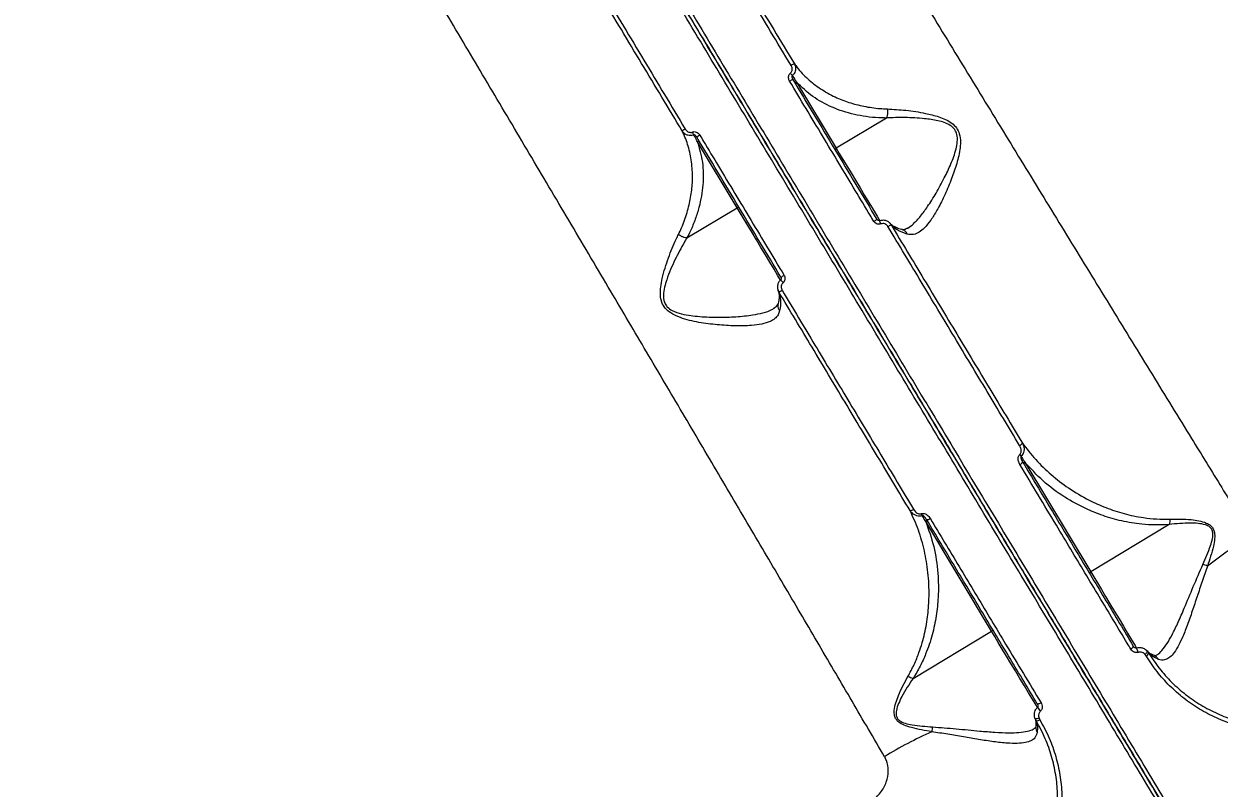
# Model space of a CAD drawing. Header units: millimetres. Extents: x -5960 to 5379, y -4374 to 3849.
# Drawn here: x 824.9 to 1155.9, y 394.1 to 605.7 of the extents above; entities that cross this region are included whole.
import ezdxf

# ---------------------------------------------------------------- set-up
doc = ezdxf.new("R2010")
doc.units = ezdxf.units.MM
doc.layers.add('DiKom', color=7, linetype='Continuous', lineweight=0)
for name, color, linetype in [('DIKOM_ОБЪЕКТ', 7, 'Continuous'), ('DIKOM_РАЗМЕР_ЗОНА', 7, 'Continuous'), ('DIKOM_РАЗМЕР_ОБЪЕКТА', 7, 'Continuous')]:
    doc.layers.add(name, color=color, linetype=linetype)
doc.styles.add('style1', font='arial.ttf', dxfattribs={"width": 0.8})
doc.dimstyles.new('1-50', dxfattribs={"dimtxt": 300, "dimasz": 200, "dimexe": 100, "dimexo": 0, "dimgap": 100, "dimtad": 1, "dimtxsty": 'style1', "dimcen": 200, "dimclrd": 7, "dimclre": 7, "dimclrt": 7, "dimadec": 1, "dimazin": 2, "dimtfac": 1, "dimtmove": 0, "dimatfit": 2, "dimfxl": 0, "dimlwd": 25, "dimlwe": 18, "dimarcsym": 0})

# ---------------------------------------------------------------- blocks, each defined once
blk = doc.blocks.new('*D9')
at = {"layer": 'Defpoints', "color": 0, "transparency": 16777216}
for p in [(1597.35, 2348.89), (-3820.85, -1673.22), (-66.51, -1673.22)]:
    blk.add_point(p, dxfattribs=at)
at = {"layer": 'DiKom', "color": 7, "lineweight": 18, "transparency": 16777216}
for p, q in [((1597.35, 2348.89), (-3920.85, 2348.89)), ((-66.51, -1673.22), (-3920.85, -1673.22))]:
    blk.add_line(p, q, dxfattribs=at)
at = {"layer": 'DiKom', "color": 7, "lineweight": 25, "transparency": 16777216}
blk.add_line((-3820.85, 2148.89), (-3820.85, -1473.22), dxfattribs=at)
at = {"layer": 'DiKom', "color": 7, "transparency": 16777216}
for points in [[(-3854.19, 2148.89), (-3787.52, 2148.89), (-3820.85, 2348.89)], [(-3854.19, -1473.22), (-3787.52, -1473.22), (-3820.85, -1673.22)]]:
    blk.add_solid(points, dxfattribs=at)
at = {"layer": 'DiKom', "color": 7, "transparency": 16777216, "insert": (-4074.02, 240.95), "char_height": 300, "attachment_point": 5, "rotation": 90, "style": 'style1'}
blk.add_mtext('4050', dxfattribs=at)
blk = doc.blocks.new('*D10')
at = {"layer": 'Defpoints', "color": 0, "transparency": 16777216}
for p in [(3878.62, 405.09), (-2876.93, -459.72), (3878.62, -2693.66)]:
    blk.add_point(p, dxfattribs=at)
at = {"layer": 'DIKOM_РАЗМЕР_ОБЪЕКТА', "color": 7, "lineweight": 18, "transparency": 16777216}
for p, q in [((3878.62, 405.09), (3878.62, -2793.66)), ((-2876.93, -459.72), (-2876.93, -2793.66))]:
    blk.add_line(p, q, dxfattribs=at)
at = {"layer": 'DIKOM_РАЗМЕР_ОБЪЕКТА', "color": 7, "lineweight": 25, "transparency": 16777216}
blk.add_line((-2676.93, -2693.66), (3678.62, -2693.66), dxfattribs=at)
at = {"layer": 'DIKOM_РАЗМЕР_ОБЪЕКТА', "color": 7, "transparency": 16777216}
for points in [[(-2676.93, -2660.33), (-2676.93, -2726.99), (-2876.93, -2693.66)], [(3678.62, -2660.33), (3678.62, -2726.99), (3878.62, -2693.66)]]:
    blk.add_solid(points, dxfattribs=at)
at = {"layer": 'DIKOM_РАЗМЕР_ОБЪЕКТА', "color": 7, "transparency": 16777216, "insert": (-142.96, -2440.49), "char_height": 300, "attachment_point": 5, "style": 'style1'}
blk.add_mtext('6750', dxfattribs=at)
blk = doc.blocks.new('*D12')
at = {"layer": 'Defpoints', "color": 0, "transparency": 16777216}
for p in [(1921.97, 3848.89), (-5510.19, -3173.22), (433.49, -3173.22)]:
    blk.add_point(p, dxfattribs=at)
at = {"layer": 'DIKOM_РАЗМЕР_ЗОНА', "color": 7, "lineweight": 18, "transparency": 16777216}
for p, q in [((1921.97, 3848.89), (-5610.19, 3848.89)), ((433.49, -3173.22), (-5610.19, -3173.22))]:
    blk.add_line(p, q, dxfattribs=at)
at = {"layer": 'DIKOM_РАЗМЕР_ЗОНА', "color": 7, "lineweight": 25, "transparency": 16777216}
blk.add_line((-5510.19, 3648.89), (-5510.19, -2973.22), dxfattribs=at)
at = {"layer": 'DIKOM_РАЗМЕР_ЗОНА', "color": 7, "transparency": 16777216}
for points in [[(-5543.52, 3648.89), (-5476.85, 3648.89), (-5510.19, 3848.89)], [(-5543.52, -2973.22), (-5476.85, -2973.22), (-5510.19, -3173.22)]]:
    blk.add_solid(points, dxfattribs=at)
at = {"layer": 'DIKOM_РАЗМЕР_ЗОНА', "color": 7, "transparency": 16777216, "insert": (-5763.36, 142.42), "char_height": 300, "attachment_point": 5, "rotation": 90, "style": 'style1'}
blk.add_mtext('7050', dxfattribs=at)

msp = doc.modelspace()

# ---------------------------------------------------------------- linework, layer by layer
at = {"layer": 'DIKOM_ОБЪЕКТ', "color": 7, "linetype": 'Continuous', "lineweight": 15}
for p, q in [((1038.883, 589.541), (1049.851, 571.288)), ((1063.747, 579.637), (1049.851, 571.288)), ((1022.421, 554.807), (1011.454, 573.06)), ((1008.525, 546.457), (1022.421, 554.807)), ((1032.496, 526.861), (1032.752, 527.014)), ((1102.06, 484.396), (1120.312, 454.02)), ((1092.883, 437.539), (1074.631, 467.915)), ((1142.027, 467.068), (1120.312, 454.02)), ((1071.168, 424.492), (1092.883, 437.539)), ((1135.673, 430.733), (1135.384, 431.116)), ((1135.94, 432.11), (1136.364, 431.535)), ((1105.2, 412.81), (1104.891, 413.454)), ((1106.03, 413.478), (1106.233, 413.043))]:
    msp.add_line(p, q, dxfattribs=at)
at = {"layer": 'DIKOM_ОБЪЕКТ', "color": 7, "linetype": 'Continuous', "lineweight": 15, "flags": 128}
for points in [[(1049.851, 571.288), (1050.72, 569.841), (1051.712, 568.19), (1052.805, 566.37), (1053.976, 564.422), (1055.199, 562.386), (1056.448, 560.308), (1057.696, 558.231), (1058.915, 556.203), (1060.079, 554.265), (1061.163, 552.462), (1061.912, 551.214)], [(1034.455, 534.779), (1033.733, 535.98), (1032.649, 537.784), (1031.485, 539.721), (1030.266, 541.75), (1029.019, 543.826), (1027.77, 545.905), (1026.547, 547.94), (1025.376, 549.889), (1024.282, 551.709), (1023.29, 553.36), (1022.421, 554.807)], [(1120.312, 454.02), (1121.181, 452.574), (1122.173, 450.923), (1123.267, 449.103), (1124.438, 447.154), (1125.661, 445.119), (1126.91, 443.04), (1128.157, 440.964), (1129.376, 438.935), (1130.54, 436.998), (1131.624, 435.194), (1132.604, 433.563), (1133.04, 432.837)], [(1105.62, 416.341), (1105.175, 417.081), (1104.195, 418.713), (1103.111, 420.517), (1101.947, 422.454), (1100.728, 424.483), (1099.48, 426.559), (1098.231, 428.637), (1097.008, 430.673), (1095.837, 432.622), (1094.744, 434.442), (1093.752, 436.093), (1092.883, 437.539)], [(1131.415, 432.614), (1131.58, 432.72), (1131.732, 432.834), (1131.865, 432.952), (1131.973, 433.068), (1132.053, 433.179), (1132.101, 433.279), (1132.117, 433.366), (1132.098, 433.435)], [(1135.384, 431.116), (1135.536, 431.258), (1135.673, 431.407), (1135.79, 431.557), (1135.882, 431.702), (1135.945, 431.835), (1135.976, 431.95), (1135.975, 432.044), (1135.94, 432.11)], [(1106.571, 417.686), (1106.399, 417.59), (1106.227, 417.51), (1106.061, 417.448), (1105.908, 417.407), (1105.773, 417.388), (1105.661, 417.392), (1105.578, 417.42), (1105.525, 417.469)], [(1106.03, 413.478), (1105.833, 413.411), (1105.637, 413.36), (1105.45, 413.327), (1105.279, 413.314), (1105.132, 413.321), (1105.015, 413.347), (1104.934, 413.392), (1104.891, 413.454)]]:
    msp.add_lwpolyline(points, dxfattribs=at)
at = {"layer": 'DIKOM_ОБЪЕКТ', "color": 7, "linetype": 'Continuous', "lineweight": 15}
for centre, radius, start, end in [((1449.549, -124.987), 1209.999, 121.047391, 151.952609), ((1039.211, 591.567), 3.212, 107.11252, 125.01507), ((1038.738, 587.353), 3.041, 106.70273, 125.67138), ((996.563, 559.214), 52.231, 38.02879, 38.97012), ((1039.072, 589.128), 0.454, 114.64628, 202.73853), ((1009.51, 573.723), 3.21, 116.9799, 134.89346), ((1059.116, 596.632), 53.341, 203.04136, 203.96308), ((1013.452, 572.162), 3.039, 116.3235, 135.30376), ((1011.729, 572.699), 0.454, 39.25562, 127.36323), ((1050.04, 570.875), 0.454, 114.63299, 202.74175), ((1022.697, 554.446), 0.454, 39.25341, 127.36544), ((1055.034, 560.232), 10.602, 299.64929, 305.05963), ((1011.396, 529.885), 54.761, 21.8994, 22.97409), ((1059.517, 557.794), 9.455, 299.65434, 305.70677), ((1076.735, 569.078), 54.378, 219.0222, 220.10449), ((1029.74, 545.054), 10.619, 296.94717, 302.34872), ((1029.789, 539.952), 9.473, 296.30101, 302.34182), ((1099.963, 490.515), 1.668, 293.60654, 329.13959), ((1115.189, 498.214), 18.682, 219.00498, 220.74775), ((1100.224, 484.999), 1.373, 290.9008, 334.77269), ((1102.25, 483.983), 0.454, 114.63953, 202.73128), ((1070.214, 472.639), 1.667, 272.85003, 308.40027), ((1056.65, 462.964), 18.269, 21.23733, 23.0195), ((1074.907, 467.554), 0.454, 39.25241, 127.37718), ((1074.961, 469.819), 1.373, 267.22511, 311.10557), ((1219.473, 370.361), 108.296, 120.26971, 128.09679), ((1120.501, 453.607), 0.454, 114.63793, 202.74295), ((1449.549, -124.987), 580.869, 90.098554, 120.901446), ((1138.376, 419.98), 38.363, 68.14748, 70.18242), ((1449.549, -124.987), 579.133, 90.098848, 120.901152), ((1093.158, 437.178), 0.454, 39.25241, 127.37718), ((1449.549, -124.987), 580.367, 105.5, 120.901446), ((1127.885, 429.98), 5.851, 17.14084, 30.43182), ((1135.262, 431.786), 1.13, 291.34736, 347.19603), ((1110.558, 419.57), 5.856, 211.57379, 224.85341), ((1114.218, 405.638), 38.121, 171.81098, 173.85877), ((1105.496, 413.901), 1.13, 254.80305, 310.65135), ((1120.196, 310.71), 108.295, 113.90302, 121.7302)]:
    msp.add_arc(centre, radius, start, end, dxfattribs=at)
for points, knots in [([(1149.523, 372.399), (1147.467, 375.822), (1141.884, 385.112), (1132.496, 400.737), (1121.309, 419.356), (1109.85, 438.426), (1098.18, 457.848), (1086.351, 477.535), (1074.399, 497.426), (1062.341, 517.493), (1050.2, 537.698), (1038.015, 557.979), (1025.841, 578.239), (1013.736, 598.386), (1001.738, 618.354), (989.869, 638.106), (978.147, 657.614), (966.607, 676.82), (955.302, 695.634), (944.286, 713.969), (933.595, 731.762), (923.253, 748.973), (913.272, 765.584), (903.679, 781.55), (894.518, 796.797), (885.832, 811.253), (877.652, 824.865), (870.004, 837.594), (862.889, 849.436), (856.324, 860.361), (850.339, 870.322), (844.962, 879.27), (840.44, 886.796), (836.68, 893.054), (833.586, 898.204), (830.975, 902.549), (828.858, 906.073), (827.25, 908.748), (826.157, 910.568), (825.594, 911.505), (825.524, 911.621), (825.495, 911.669)], [0, 0, 0, 0, 0.0156528, 0.0424899, 0.0694116, 0.0963764, 0.1233411, 0.1502628, 0.1770999, 0.203937, 0.2308586, 0.2578234, 0.2847881, 0.3117098, 0.3385468, 0.365384, 0.3923055, 0.4192704, 0.4462351, 0.4731567, 0.4999938, 0.5268309, 0.5537525, 0.5807173, 0.607682, 0.6346037, 0.6614407, 0.6882778, 0.7151994, 0.7421641, 0.7691289, 0.7960504, 0.8228875, 0.8459665, 0.8691682, 0.8923973, 0.9156263, 0.9388281, 0.961588, 0.9843479, 1, 1, 1, 1]), ([(1150.123, 373.341), (1147.282, 378.07), (1140.916, 388.664), (1130.678, 405.702), (1119.46, 424.373), (1107.977, 443.483), (1096.292, 462.93), (1084.457, 482.628), (1072.507, 502.515), (1060.461, 522.564), (1048.34, 542.736), (1036.183, 562.969), (1024.046, 583.169), (1011.986, 603.24), (1000.187, 622.876), (988.669, 642.045), (977.439, 660.736), (966.382, 679.138), (955.546, 697.171), (944.98, 714.757), (934.583, 732.059), (924.393, 749.018), (914.436, 765.59), (904.866, 781.518), (895.726, 796.729), (887.061, 811.15), (878.901, 824.73), (871.271, 837.429), (864.173, 849.242), (857.623, 860.142), (851.653, 870.079), (846.289, 879.005), (841.856, 886.384), (838.234, 892.411), (835.294, 897.303), (832.782, 901.485), (830.679, 904.985), (829.009, 907.765), (827.801, 909.775), (827.032, 911.055), (826.923, 911.236), (826.868, 911.327)], [0, 0, 0, 0, 0.0216351, 0.0484722, 0.0753938, 0.1023585, 0.1293232, 0.1562448, 0.1830819, 0.2099189, 0.2368406, 0.2638053, 0.2907699, 0.3176916, 0.3445286, 0.3703765, 0.3962999, 0.4222618, 0.4482237, 0.4741471, 0.4999949, 0.5268319, 0.5537535, 0.5807181, 0.6076828, 0.6346044, 0.6614413, 0.6882783, 0.7151999, 0.7421645, 0.7691291, 0.7960508, 0.8228877, 0.8446333, 0.8664015, 0.8881697, 0.9099154, 0.932424, 0.9549577, 0.9774913, 1, 1, 1, 1]), ([(826.868, 911.327), (826.897, 911.28), (826.974, 911.151), (827.664, 910.003), (829.113, 907.591), (831.244, 904.044), (834.033, 899.402), (837.472, 893.679), (841.556, 886.883), (846.289, 879.005), (851.653, 870.079), (857.623, 860.142), (864.173, 849.242), (871.271, 837.429), (878.901, 824.73), (887.061, 811.15), (895.726, 796.729), (904.866, 781.518), (914.436, 765.59), (924.393, 749.018), (934.71, 731.848), (945.376, 714.098), (956.366, 695.807), (967.644, 677.037), (979.156, 657.877), (990.85, 638.415), (1002.69, 618.71), (1014.66, 598.789), (1026.736, 578.691), (1038.881, 558.479), (1051.038, 538.247), (1063.149, 518.089), (1074.418, 499.335), (1084.835, 481.998), (1094.414, 466.056), (1103.887, 450.29), (1113.339, 434.559), (1122.75, 418.898), (1132.089, 403.354), (1141.249, 388.11), (1147.166, 378.262), (1150.123, 373.341)], [0, 0, 0, 0, 0.0156521, 0.042489, 0.0694107, 0.0963755, 0.1233402, 0.1502618, 0.1770988, 0.2039358, 0.2308574, 0.2578222, 0.2847868, 0.3117084, 0.3385455, 0.3653826, 0.3923043, 0.419269, 0.4462337, 0.4731554, 0.4999924, 0.5268295, 0.5537511, 0.5807158, 0.6076806, 0.6346023, 0.6614394, 0.6882764, 0.7151981, 0.7421628, 0.7691275, 0.7960492, 0.8228863, 0.8446321, 0.8664005, 0.8881689, 0.9099147, 0.9324235, 0.9549574, 0.9774912, 1, 1, 1, 1]), ([(827.211, 912.7), (827.24, 912.652), (827.317, 912.523), (827.993, 911.399), (829.4, 909.057), (831.492, 905.575), (834.28, 900.936), (837.772, 895.123), (841.893, 888.265), (846.612, 880.41), (851.889, 871.628), (857.81, 861.774), (864.381, 850.838), (871.595, 838.832), (879.294, 826.019), (887.438, 812.464), (895.983, 798.244), (905.066, 783.127), (914.68, 767.127), (924.802, 750.281), (935.088, 733.162), (945.48, 715.866), (955.923, 698.487), (966.71, 680.533), (977.822, 662.04), (989.228, 643.057), (1000.837, 623.736), (1012.616, 604.133), (1024.529, 584.305), (1036.617, 564.189), (1048.843, 543.841), (1061.168, 523.329), (1073.32, 503.103), (1085.262, 483.229), (1096.962, 463.757), (1108.609, 444.372), (1120.162, 425.144), (1131.571, 406.157), (1141.947, 388.888), (1148.388, 378.169), (1151.236, 373.429)], [0, 0, 0, 0, 0.0156515, 0.0421676, 0.0687038, 0.0952199, 0.122506, 0.1498144, 0.1771006, 0.2036166, 0.2301529, 0.2566689, 0.2839551, 0.3112635, 0.3385497, 0.3650657, 0.3916019, 0.418118, 0.4454041, 0.4727125, 0.4999987, 0.52556, 0.5511395, 0.5767007, 0.6029495, 0.6292179, 0.6554666, 0.6819826, 0.7085191, 0.7350351, 0.7623213, 0.7896298, 0.816916, 0.8434321, 0.8699685, 0.8964845, 0.9237709, 0.9510793, 0.9783655, 1, 1, 1, 1]), ([(897.279, 903.072), (897.936, 901.987), (899.252, 899.813), (902.01, 895.258), (905.324, 889.783), (909.236, 883.323), (913.713, 875.93), (918.75, 867.613), (924.35, 858.369), (930.492, 848.232), (937.152, 837.241), (944.299, 825.45), (951.9, 812.912), (959.938, 799.657), (968.409, 785.693), (977.291, 771.057), (986.551, 755.804), (996.145, 740.006), (1006.031, 723.736), (1016.185, 707.032), (1026.597, 689.913), (1037.245, 672.416), (1048.09, 654.607), (1059.082, 636.57), (1070.17, 618.389), (1081.33, 600.105), (1092.547, 581.747), (1103.801, 563.347), (1115.049, 544.976), (1126.239, 526.722), (1137.323, 508.666), (1147.449, 492.194), (1156.639, 477.264), (1162.136, 468.349), (1164.884, 463.892)], [0, 0, 0, 0, 0.0315566, 0.0632128, 0.0949197, 0.1266266, 0.1582828, 0.1898395, 0.2213972, 0.2530542, 0.2847621, 0.31647, 0.3481273, 0.3796851, 0.4112651, 0.4429443, 0.4746741, 0.5064041, 0.5380836, 0.5696639, 0.601295, 0.6330254, 0.6648064, 0.6965876, 0.7283184, 0.75995, 0.7916593, 0.8234677, 0.8553267, 0.8871862, 0.9189953, 0.950705, 0.9753525, 1, 1, 1, 1]), ([(1063.241, 402.818), (1060.259, 407.913), (1054.291, 418.108), (1045.137, 433.716), (1035.864, 449.506), (1026.356, 465.676), (1016.628, 482.199), (1006.7, 499.043), (996.731, 515.938), (986.419, 533.399), (975.779, 551.397), (964.839, 569.886), (953.968, 588.243), (943.217, 606.384), (932.637, 624.223), (922.276, 641.683), (912.156, 658.727), (902.288, 675.338), (892.69, 691.486), (883.408, 707.097), (874.486, 722.096), (865.962, 736.42), (857.859, 750.033), (850.182, 762.928), (842.943, 775.082), (836.178, 786.439), (829.917, 796.946), (824.081, 806.739), (818.723, 815.728), (813.883, 823.846), (809.668, 830.916), (806.118, 836.869), (803.18, 841.797), (801.794, 844.121), (801.101, 845.283)], [0, 0, 0, 0, 0.0277666, 0.0555663, 0.0833659, 0.1111324, 0.1400374, 0.1689801, 0.1979227, 0.2268277, 0.2586374, 0.2905481, 0.32251, 0.3544717, 0.3863819, 0.4181913, 0.4498954, 0.4817, 0.5135556, 0.545411, 0.5772152, 0.608919, 0.6405474, 0.6722758, 0.7040551, 0.7358344, 0.7675626, 0.7991908, 0.8325938, 0.8660263, 0.8994295, 0.9329431, 0.9664863, 1, 1, 1, 1]), ([(1037.368, 594.197), (1033.593, 600.476), (1026.043, 613.035), (1014.78, 631.77), (1003.579, 650.404), (996.218, 662.649), (992.538, 668.772)], [0, 0, 0, 0, 0.2485968, 0.4971934, 0.7485967, 1, 1, 1, 1]), ([(993.534, 669.042), (997.165, 663.002), (1004.427, 650.922), (1015.559, 632.403), (1026.838, 613.644), (1034.456, 600.972), (1038.266, 594.636)], [0, 0, 0, 0, 0.2485964, 0.4971935, 0.748597, 1, 1, 1, 1]), ([(1007.245, 575.997), (1003.481, 582.264), (995.954, 594.799), (984.726, 613.497), (973.557, 632.094), (966.218, 644.314), (962.549, 650.424)], [0, 0, 0, 0, 0.2485968, 0.4971937, 0.7485971, 1, 1, 1, 1]), ([(963.255, 651.177), (966.891, 645.121), (974.165, 633.011), (985.315, 614.446), (996.61, 595.64), (1004.239, 582.935), (1008.054, 576.583)], [0, 0, 0, 0, 0.2485966, 0.4971933, 0.7485967, 1, 1, 1, 1]), ([(1037.171, 592.063), (1037.276, 592.167), (1037.486, 592.377), (1037.647, 592.81), (1037.684, 593.299), (1037.586, 593.781), (1037.434, 594.071), (1037.368, 594.197)], [0, 0, 0, 0, 0.1889236, 0.377445, 0.5791784, 0.8164409, 1, 1, 1, 1]), ([(1038.266, 594.636), (1038.356, 594.454), (1038.564, 594.031), (1038.658, 593.309), (1038.539, 592.567), (1038.232, 591.897), (1037.882, 591.561), (1037.705, 591.391)], [0, 0, 0, 0, 0.1741975, 0.4036597, 0.6052437, 0.8000713, 1, 1, 1, 1]), ([(1038.266, 594.636), (1038.513, 594.304), (1039.62, 592.822), (1041.914, 590.404), (1045.447, 587.655), (1049.296, 585.501), (1053.34, 583.904), (1057.483, 582.818), (1061.095, 582.286), (1063.332, 582.179), (1064.017, 582.147)], [0, 0, 0, 0, 0.0465653, 0.2078841, 0.3696704, 0.5309366, 0.6671825, 0.8037648, 0.9398794, 1, 1, 1, 1]), ([(1036.965, 589.823), (1036.896, 589.955), (1036.736, 590.26), (1036.637, 590.771), (1036.678, 591.286), (1036.846, 591.737), (1037.062, 591.954), (1037.171, 592.063)], [0, 0, 0, 0, 0.1825304, 0.4237901, 0.6274759, 0.8134338, 1, 1, 1, 1]), ([(1060.279, 551.019), (1059.936, 551.59), (1058.219, 554.447), (1053.475, 562.344), (1046.038, 574.723), (1039.991, 584.787), (1036.965, 589.823)], [0, 0, 0, 0, 0.0441413, 0.2207144, 0.6100122, 1, 1, 1, 1]), ([(1037.705, 591.391), (1037.684, 591.366), (1037.648, 591.321), (1037.607, 591.204), (1037.593, 591.029), (1037.636, 590.772), (1037.729, 590.509), (1037.823, 590.34), (1037.864, 590.265)], [0, 0, 0, 0, 0.0763012, 0.1323206, 0.2954654, 0.5060963, 0.7824149, 1, 1, 1, 1]), ([(1037.705, 591.391), (1037.759, 591.305), (1038.148, 590.684), (1038.543, 590.07), (1038.883, 589.541)], [0, 0, 0, 0, 0.1380623, 1, 1, 1, 1]), ([(1037.864, 590.265), (1041.731, 583.831), (1049.475, 570.943), (1057.237, 558.023), (1061.124, 551.554)], [0, 0, 0, 0, 0.4992731, 1, 1, 1, 1]), ([(1063.747, 579.637), (1063.034, 579.651), (1061.126, 579.687), (1058.148, 579.987), (1054.838, 580.589), (1051.689, 581.459), (1047.698, 582.976), (1043.127, 585.457), (1040.308, 588.169), (1038.883, 589.541)], [0, 0, 0, 0, 0.0670835, 0.1796407, 0.2922137, 0.4079244, 0.5236446, 0.7591233, 1, 1, 1, 1]), ([(1063.755, 579.645), (1063.754, 579.644), (1063.753, 579.642), (1063.75, 579.639), (1063.748, 579.638), (1063.747, 579.637)], [0, 0, 0, 0, 0.3044144, 0.7091716, 1, 1, 1, 1]), ([(1064.017, 582.147), (1064.025, 582.1), (1064.08, 581.791), (1064.114, 581.177), (1064.021, 580.334), (1063.844, 579.875), (1063.755, 579.645)], [0, 0, 0, 0, 0.0562349, 0.3685479, 0.6842709, 1, 1, 1, 1]), ([(1069.596, 549.118), (1069.618, 549.129), (1070.17, 549.378), (1071.378, 550.467), (1073.219, 552.411), (1075.321, 555.285), (1077.546, 558.81), (1079.704, 562.819), (1081.662, 566.877), (1082.893, 570.274), (1083.45, 573.048), (1083.426, 574.883), (1082.952, 576.027), (1082.343, 576.892), (1081.385, 577.713), (1079.765, 578.439), (1077.368, 579.07), (1073.699, 579.572), (1068.881, 579.817), (1065.415, 579.724), (1063.757, 579.645), (1063.755, 579.645)], [0, 0, 0, 0, 0.0024704, 0.0593486, 0.1316689, 0.2040869, 0.2947128, 0.3854115, 0.4643201, 0.543005, 0.578595, 0.614174, 0.6374724, 0.6417577, 0.6693378, 0.7018197, 0.7345218, 0.8005577, 0.9002321, 0.9998996, 1, 1, 1, 1]), ([(1064.017, 582.147), (1065.717, 582.052), (1069.116, 581.862), (1073.994, 581.116), (1077.706, 580.212), (1080.157, 579.278), (1081.848, 578.31), (1083.222, 576.979), (1084.096, 575.162), (1084.319, 573.055), (1084.037, 570.069), (1083.136, 566.44), (1081.566, 562.13), (1079.782, 557.916), (1077.889, 554.235), (1076.055, 551.304), (1074.4, 549.271), (1072.814, 547.976), (1071.239, 547.251), (1070.129, 547.404), (1069.538, 547.486)], [0, 0, 0, 0, 0.0873346, 0.1746822, 0.2336192, 0.2639479, 0.2941256, 0.3212121, 0.3485685, 0.3826719, 0.4154307, 0.4851399, 0.5550405, 0.6342217, 0.7133278, 0.7769207, 0.8404206, 0.8913051, 0.9421337, 1, 1, 1, 1]), ([(1006.183, 547.397), (1006.476, 548.017), (1007.432, 550.042), (1008.657, 553.481), (1009.643, 557.648), (1010.132, 561.969), (1010.037, 566.379), (1009.269, 570.789), (1008.211, 573.95), (1007.422, 575.622), (1007.245, 575.997)], [0, 0, 0, 0, 0.0601214, 0.1962363, 0.3328173, 0.4690641, 0.6303299, 0.7921164, 0.953435, 1, 1, 1, 1]), ([(1010.373, 574.968), (1010.328, 574.95), (1010.066, 574.843), (1009.526, 574.737), (1008.739, 574.818), (1007.955, 575.179), (1007.477, 575.641), (1007.278, 575.946), (1007.245, 575.997)], [0, 0, 0, 0, 0.0394977, 0.2326303, 0.4437334, 0.6867383, 0.9479453, 1, 1, 1, 1]), ([(1008.054, 576.583), (1008.207, 576.377), (1008.475, 576.016), (1009.019, 575.719), (1009.51, 575.628), (1009.845, 575.681), (1010.004, 575.744), (1010.031, 575.755)], [0, 0, 0, 0, 0.3277251, 0.5738944, 0.7796289, 0.9627704, 1, 1, 1, 1]), ([(1010.031, 575.755), (1010.064, 575.768), (1010.234, 575.836), (1010.593, 575.885), (1011.112, 575.781), (1011.676, 575.464), (1011.952, 575.091), (1012.105, 574.885)], [0, 0, 0, 0, 0.044067, 0.2245528, 0.4337725, 0.6874931, 1, 1, 1, 1]), ([(1011.454, 573.06), (1011.991, 571.202), (1012.802, 568.395), (1013.073, 564.305), (1012.958, 560.189), (1012.23, 555.94), (1010.88, 551.652), (1009.726, 548.823), (1008.848, 547.092), (1008.525, 546.457)], [0, 0, 0, 0, 0.2355401, 0.3560364, 0.4765274, 0.7016558, 0.8172946, 0.9329169, 1, 1, 1, 1]), ([(1011.292, 574.299), (1011.211, 574.42), (1011.069, 574.63), (1010.819, 574.851), (1010.619, 574.96), (1010.485, 574.984), (1010.415, 574.98), (1010.385, 574.972), (1010.373, 574.968)], [0, 0, 0, 0, 0.3693818, 0.644524, 0.8371756, 0.9269931, 0.971161, 1, 1, 1, 1]), ([(1011.454, 573.06), (1011.35, 573.245), (1010.995, 573.881), (1010.631, 574.517), (1010.373, 574.968)], [0, 0, 0, 0, 0.2912749, 1, 1, 1, 1]), ([(1034.552, 535.588), (1030.676, 542.038), (1022.914, 554.958), (1015.17, 567.846), (1011.292, 574.299)], [0, 0, 0, 0, 0.499272, 1, 1, 1, 1]), ([(1012.105, 574.885), (1012.447, 574.316), (1014.158, 571.468), (1018.892, 563.59), (1026.325, 551.221), (1032.388, 541.132), (1035.422, 536.083)], [0, 0, 0, 0, 0.0441417, 0.2207139, 0.6100125, 1, 1, 1, 1]), ([(1062.206, 550.31), (1062.038, 550.262), (1061.69, 550.162), (1061.133, 550.269), (1060.624, 550.552), (1060.394, 550.863), (1060.279, 551.019)], [0, 0, 0, 0, 0.2338553, 0.4824804, 0.7413403, 1, 1, 1, 1]), ([(1061.813, 551.265), (1061.777, 551.251), (1061.686, 551.217), (1061.514, 551.237), (1061.321, 551.326), (1061.186, 551.447), (1061.138, 551.539), (1061.128, 551.557)], [0, 0, 0, 0, 0.1397693, 0.3550846, 0.6159469, 0.9238199, 1, 1, 1, 1]), ([(1061.836, 551.203), (1062.118, 551.291), (1062.701, 551.47), (1063.63, 551.32), (1064.477, 550.875), (1064.85, 550.368), (1065.035, 550.116)], [0, 0, 0, 0, 0.2380085, 0.4906814, 0.7462921, 1, 1, 1, 1]), ([(1064.195, 549.577), (1064.076, 549.737), (1063.838, 550.057), (1063.312, 550.348), (1062.739, 550.461), (1062.379, 550.359), (1062.206, 550.31)], [0, 0, 0, 0, 0.258346, 0.516731, 0.7678104, 1, 1, 1, 1]), ([(1100.631, 488.987), (1097.635, 493.968), (1091.643, 503.931), (1082.552, 519.048), (1073.401, 534.266), (1067.264, 544.473), (1064.195, 549.577)], [0, 0, 0, 0, 0.2490999, 0.4982002, 0.7491002, 1, 1, 1, 1]), ([(1068.128, 548.741), (1068.054, 548.756), (1067.468, 548.871), (1066.617, 549.206), (1065.61, 549.732), (1065.015, 550.178), (1064.797, 550.467), (1064.749, 550.532)], [0, 0, 0, 0, 0.0408781, 0.3262358, 0.6149941, 0.9138287, 1, 1, 1, 1]), ([(1065.035, 550.116), (1068.075, 545.06), (1074.156, 534.949), (1083.266, 519.8), (1092.361, 504.679), (1098.383, 494.666), (1101.395, 489.659)], [0, 0, 0, 0, 0.2490998, 0.4982005, 0.7491002, 1, 1, 1, 1]), ([(1069.538, 547.486), (1068.552, 547.835), (1066.724, 548.483), (1065.568, 549.601), (1065.035, 550.116)], [0, 0, 0, 0, 0.539506, 1, 1, 1, 1]), ([(1034.194, 526.249), (1034.068, 525.854), (1033.802, 525.024), (1032.897, 524.062), (1031.447, 523.188), (1029.301, 522.541), (1026.088, 522.114), (1021.952, 522.023), (1017.015, 522.351), (1011.863, 522.962), (1007.448, 524.006), (1004.285, 525.379), (1002.502, 526.838), (1001.475, 528.573), (1001.112, 530.69), (1001.233, 532.937), (1001.917, 536.452), (1003.337, 540.991), (1005.017, 544.946), (1005.984, 546.98), (1006.183, 547.397)], [0, 0, 0, 0, 0.0399729, 0.0838376, 0.1277327, 0.1889339, 0.2502303, 0.3350396, 0.4199812, 0.5024362, 0.5846124, 0.6297426, 0.6580822, 0.6869133, 0.7180002, 0.7532863, 0.7887213, 0.8822418, 0.9758689, 1, 1, 1, 1]), ([(1008.514, 546.453), (1008.514, 546.452), (1008.276, 546.059), (1007.143, 544.121), (1005.156, 540.377), (1003.274, 536.134), (1002.277, 532.809), (1001.933, 530.758), (1002.097, 528.917), (1002.661, 527.855), (1003.391, 527.012), (1004.721, 526.081), (1006.975, 525.376), (1009.561, 524.911), (1012.981, 524.578), (1017.243, 524.437), (1022.196, 524.588), (1026.368, 525.006), (1029.649, 525.69), (1031.562, 526.283), (1032.349, 526.77), (1032.496, 526.861)], [0, 0, 0, 0, 0.0001012, 0.0277839, 0.1339134, 0.2423623, 0.280949, 0.32025, 0.3525851, 0.3763925, 0.3818403, 0.4112211, 0.460278, 0.5065861, 0.5529498, 0.6479111, 0.7447915, 0.8437802, 0.912943, 0.9837504, 1, 1, 1, 1]), ([(1008.514, 546.453), (1008.27, 546.483), (1007.781, 546.542), (1006.993, 546.855), (1006.467, 547.173), (1006.22, 547.367), (1006.183, 547.397)], [0, 0, 0, 0, 0.3157291, 0.6314583, 0.9437746, 1, 1, 1, 1]), ([(1008.525, 546.457), (1008.524, 546.456), (1008.521, 546.455), (1008.517, 546.453), (1008.515, 546.453), (1008.514, 546.453)], [0, 0, 0, 0, 0.4258671, 0.7825344, 1, 1, 1, 1]), ([(1069.592, 549.133), (1069.473, 549.055), (1069.117, 548.822), (1068.68, 548.718), (1068.417, 548.672), (1068.175, 548.74), (1068.099, 548.761)], [0, 0, 0, 0, 0.1664531, 0.4974073, 0.8415603, 1, 1, 1, 1]), ([(1069.538, 547.486), (1069.521, 547.525), (1069.405, 547.783), (1069.088, 548.22), (1068.601, 548.61), (1068.237, 548.68), (1068.118, 548.702)], [0, 0, 0, 0, 0.063368, 0.4166613, 0.8092077, 1, 1, 1, 1]), ([(1034.494, 534.833), (1034.47, 534.817), (1034.211, 534.64), (1033.857, 534.123), (1033.581, 533.309), (1033.554, 532.543), (1033.723, 532.121), (1033.783, 531.971)], [0, 0, 0, 0, 0.0280883, 0.2980332, 0.5692944, 0.8469726, 1, 1, 1, 1]), ([(1034.563, 535.543), (1034.586, 535.503), (1034.653, 535.388), (1034.666, 535.182), (1034.611, 534.988), (1034.542, 534.88), (1034.493, 534.846), (1034.488, 534.842)], [0, 0, 0, 0, 0.1801681, 0.5182163, 0.7691234, 0.9734022, 1, 1, 1, 1]), ([(1035.143, 534.049), (1035.026, 533.929), (1034.792, 533.689), (1034.614, 533.2), (1034.586, 532.666), (1034.698, 532.237), (1034.823, 532.01), (1034.857, 531.949)], [0, 0, 0, 0, 0.2169056, 0.4334787, 0.6619673, 0.9080972, 1, 1, 1, 1]), ([(1035.422, 536.083), (1035.455, 536.023), (1035.575, 535.805), (1035.685, 535.392), (1035.66, 534.876), (1035.486, 534.4), (1035.258, 534.166), (1035.143, 534.049)], [0, 0, 0, 0, 0.091899, 0.3355801, 0.5630903, 0.7814499, 1, 1, 1, 1]), ([(1033.754, 531.91), (1033.781, 531.856), (1033.934, 531.549), (1034.045, 530.844), (1034.054, 529.707), (1033.956, 528.779), (1033.771, 528.167), (1033.745, 528.082)], [0, 0, 0, 0, 0.0640016, 0.3669225, 0.6501304, 0.9513037, 1, 1, 1, 1]), ([(1033.986, 531.46), (1033.927, 531.554), (1033.828, 531.713), (1033.79, 531.895), (1033.774, 531.968)], [0, 0, 0, 0, 0.5975479, 1, 1, 1, 1]), ([(1033.986, 531.46), (1034.191, 530.748), (1034.635, 529.202), (1034.349, 527.284), (1034.194, 526.249)], [0, 0, 0, 0, 0.460492, 1, 1, 1, 1]), ([(1070.296, 470.974), (1067.311, 475.947), (1061.341, 485.893), (1052.282, 500.985), (1043.162, 516.176), (1037.045, 526.365), (1033.986, 531.46)], [0, 0, 0, 0, 0.2490999, 0.4982, 0.7490999, 1, 1, 1, 1]), ([(1034.857, 531.949), (1037.9, 526.88), (1043.987, 516.742), (1053.106, 501.553), (1062.209, 486.392), (1068.236, 476.352), (1071.249, 471.332)], [0, 0, 0, 0, 0.2490997, 0.4981992, 0.7490995, 1, 1, 1, 1]), ([(1033.603, 528.199), (1033.595, 528.157), (1033.544, 527.897), (1033.353, 527.619), (1033.047, 527.232), (1032.644, 526.986), (1032.482, 526.887)], [0, 0, 0, 0, 0.0679493, 0.4148801, 0.7644124, 1, 1, 1, 1]), ([(1033.786, 528.071), (1033.751, 527.956), (1033.642, 527.604), (1033.758, 526.991), (1033.995, 526.506), (1034.168, 526.283), (1034.194, 526.249)], [0, 0, 0, 0, 0.1895585, 0.5827095, 0.9365213, 1, 1, 1, 1]), ([(1100.672, 486.456), (1100.763, 486.549), (1100.943, 486.733), (1101.091, 487.175), (1101.109, 487.821), (1100.921, 488.463), (1100.7, 488.861), (1100.631, 488.987)], [0, 0, 0, 0, 0.1388727, 0.2767779, 0.4965971, 0.8418673, 1, 1, 1, 1]), ([(1101.395, 489.659), (1101.482, 489.49), (1101.764, 488.941), (1101.943, 488.017), (1101.797, 487.097), (1101.491, 486.45), (1101.191, 486.166), (1101.036, 486.02)], [0, 0, 0, 0, 0.1441029, 0.4679383, 0.6900882, 0.8402957, 1, 1, 1, 1]), ([(1101.395, 489.659), (1102.586, 488.106), (1104.97, 484.998), (1109.287, 480.861), (1114.203, 477.073), (1119.315, 474.041), (1124.485, 471.699), (1129.486, 470.026), (1134.213, 469.045), (1138.487, 468.577), (1140.996, 468.602), (1142.251, 468.615)], [0, 0, 0, 0, 0.135278, 0.2707768, 0.4060443, 0.5490239, 0.6552686, 0.7616635, 0.8676968, 0.9338686, 1, 1, 1, 1]), ([(1100.714, 483.716), (1100.638, 483.854), (1100.399, 484.288), (1100.203, 484.993), (1100.23, 485.692), (1100.39, 486.164), (1100.578, 486.358), (1100.672, 486.456)], [0, 0, 0, 0, 0.1605462, 0.5081514, 0.7318625, 0.8653815, 1, 1, 1, 1]), ([(1131.415, 432.614), (1131.094, 433.149), (1129.486, 435.825), (1125.284, 442.819), (1118.753, 453.69), (1110.143, 468.022), (1104.088, 478.1), (1100.714, 483.716)], [0, 0, 0, 0, 0.032158, 0.1607924, 0.4182831, 0.6757753, 1, 1, 1, 1]), ([(1101.036, 486.02), (1101.021, 485.999), (1100.989, 485.954), (1100.963, 485.837), (1100.966, 485.613), (1101.07, 485.207), (1101.251, 484.789), (1101.414, 484.505), (1101.466, 484.414)], [0, 0, 0, 0, 0.0381781, 0.0818583, 0.1920392, 0.417996, 0.8124146, 1, 1, 1, 1]), ([(1101.036, 486.02), (1101.109, 485.903), (1101.45, 485.359), (1101.792, 484.82), (1102.06, 484.396)], [0, 0, 0, 0, 0.2148349, 1, 1, 1, 1]), ([(1101.466, 484.414), (1104.057, 480.103), (1109.238, 471.48), (1116.933, 458.674), (1124.57, 445.963), (1129.588, 437.611), (1132.098, 433.435)], [0, 0, 0, 0, 0.2493144, 0.4986293, 0.7493148, 1, 1, 1, 1]), ([(1142.027, 467.068), (1140.728, 467.009), (1138.129, 466.89), (1133.71, 467.197), (1128.833, 468.004), (1123.684, 469.497), (1118.376, 471.658), (1112.723, 474.778), (1106.956, 479.025), (1103.692, 482.606), (1102.06, 484.396)], [0, 0, 0, 0, 0.0717657, 0.1435716, 0.2576777, 0.3721853, 0.4865175, 0.6397325, 0.8198582, 1, 1, 1, 1]), ([(446.671, 471.792), (447.793, 471.2), (450.041, 470.014), (454.751, 467.53), (460.412, 464.545), (467.093, 461.022), (474.738, 456.991), (483.339, 452.456), (492.9, 447.416), (503.385, 441.89), (514.755, 435.9), (526.954, 429.474), (539.927, 422.642), (553.644, 415.42), (568.097, 407.813), (583.248, 399.842), (599.041, 391.537), (615.402, 382.937), (632.255, 374.082), (649.562, 364.993), (667.304, 355.682), (685.443, 346.168), (703.911, 336.489), (722.622, 326.69), (741.49, 316.816), (760.474, 306.892), (779.543, 296.933), (798.667, 286.957), (817.77, 277.004), (836.764, 267.12), (855.564, 257.351), (872.727, 248.448), (888.294, 240.383), (897.597, 235.573), (902.249, 233.168)], [0, 0, 0, 0, 0.0315566, 0.0632128, 0.0949197, 0.1266266, 0.1582828, 0.1898395, 0.2213972, 0.2530543, 0.2847621, 0.31647, 0.3481273, 0.3796851, 0.4112651, 0.4429443, 0.4746741, 0.5064041, 0.5380836, 0.5696639, 0.6012951, 0.6330254, 0.6648064, 0.6965876, 0.7283184, 0.75995, 0.7916593, 0.8234677, 0.8553268, 0.8871862, 0.9189952, 0.950705, 0.9753525, 1, 1, 1, 1]), ([(1069.697, 425.02), (1070.297, 426.122), (1071.497, 428.325), (1073.091, 432.319), (1074.444, 436.953), (1075.314, 442.155), (1075.673, 447.819), (1075.396, 453.755), (1074.36, 459.875), (1072.733, 465.628), (1071.108, 469.193), (1070.296, 470.974)], [0, 0, 0, 0, 0.0661309, 0.1323026, 0.2383356, 0.3447304, 0.4509757, 0.5939547, 0.7292233, 0.8647214, 1, 1, 1, 1]), ([(1073.678, 469.581), (1073.6, 469.55), (1073.347, 469.449), (1072.833, 469.375), (1072.128, 469.472), (1071.288, 469.859), (1070.672, 470.417), (1070.372, 470.862), (1070.296, 470.974)], [0, 0, 0, 0, 0.0635487, 0.2059346, 0.3867555, 0.5938459, 0.8977404, 1, 1, 1, 1]), ([(1071.249, 471.332), (1071.484, 471.007), (1071.832, 470.525), (1072.478, 470.134), (1072.93, 470.012), (1073.26, 470.032), (1073.417, 470.09), (1073.464, 470.108)], [0, 0, 0, 0, 0.4385413, 0.6486804, 0.8192384, 0.945194, 1, 1, 1, 1]), ([(1073.464, 470.108), (1073.516, 470.127), (1073.683, 470.188), (1074.038, 470.205), (1074.536, 470.069), (1075.237, 469.645), (1075.615, 469.126), (1075.863, 468.785)], [0, 0, 0, 0, 0.0555226, 0.1784098, 0.3495235, 0.5729018, 1, 1, 1, 1]), ([(1074.631, 467.915), (1075.446, 465.633), (1077.075, 461.071), (1078.117, 453.985), (1078.219, 447.529), (1077.635, 441.827), (1076.536, 436.581), (1074.959, 431.896), (1073.155, 427.85), (1071.83, 425.611), (1071.168, 424.492)], [0, 0, 0, 0, 0.1801413, 0.3602669, 0.5134826, 0.6278144, 0.7423225, 0.8564288, 0.9282347, 1, 1, 1, 1]), ([(1074.894, 468.448), (1074.742, 468.68), (1074.516, 469.023), (1074.158, 469.381), (1073.933, 469.536), (1073.774, 469.596), (1073.698, 469.584), (1073.678, 469.581)], [0, 0, 0, 0, 0.493908, 0.7308051, 0.8854636, 0.9700764, 1, 1, 1, 1]), ([(1074.631, 467.915), (1074.526, 468.099), (1074.211, 468.654), (1073.892, 469.21), (1073.678, 469.581)], [0, 0, 0, 0, 0.332029, 1, 1, 1, 1]), ([(1105.525, 417.469), (1103.03, 421.622), (1098.039, 429.928), (1090.417, 442.614), (1082.708, 455.443), (1077.499, 464.113), (1074.894, 468.448)], [0, 0, 0, 0, 0.2493142, 0.4986286, 0.7493146, 1, 1, 1, 1]), ([(1075.863, 468.785), (1076.199, 468.226), (1077.877, 465.434), (1082.23, 458.191), (1088.881, 447.123), (1097.47, 432.831), (1103.314, 423.106), (1106.571, 417.686)], [0, 0, 0, 0, 0.0321577, 0.1607927, 0.418284, 0.6757755, 1, 1, 1, 1]), ([(1142.036, 467.077), (1142.036, 467.076), (1142.035, 467.074), (1142.031, 467.071), (1142.028, 467.069), (1142.027, 467.068)], [0, 0, 0, 0, 0.2426095, 0.5663144, 1, 1, 1, 1]), ([(1142.251, 468.615), (1142.252, 468.571), (1142.259, 468.292), (1142.227, 467.731), (1142.104, 467.308), (1142.036, 467.077)], [0, 0, 0, 0, 0.0794204, 0.4971884, 1, 1, 1, 1]), ([(1151.382, 456.071), (1152.138, 457.779), (1153.175, 460.124), (1154.057, 463.079), (1154.226, 464.628), (1153.918, 465.753), (1153.197, 466.558), (1151.853, 467.135), (1150.033, 467.435), (1146.627, 467.516), (1143.95, 467.318), (1142.038, 467.077), (1142.036, 467.077)], [0, 0, 0, 0, 0.2369826, 0.3252728, 0.3938167, 0.435133, 0.4764539, 0.5364563, 0.6308581, 0.7257812, 0.9996837, 1, 1, 1, 1]), ([(1142.251, 468.615), (1144.2, 468.627), (1146.842, 468.643), (1150.27, 468.189), (1152.131, 467.673), (1153.505, 466.902), (1154.276, 465.969), (1154.689, 464.736), (1154.68, 463.054), (1154.084, 459.904), (1153.255, 457.398), (1152.656, 455.586)], [0, 0, 0, 0, 0.2657717, 0.3602868, 0.4543375, 0.5177814, 0.5633084, 0.6085975, 0.6803356, 0.7688865, 1, 1, 1, 1]), ([(1138.434, 430.921), (1138.558, 430.978), (1139.107, 431.235), (1140.123, 432.285), (1141.477, 434.091), (1142.972, 436.727), (1144.549, 440.024), (1146.473, 444.489), (1148.703, 449.898), (1150.489, 454.012), (1151.382, 456.071)], [0, 0, 0, 0, 0.0262885, 0.117211, 0.2270375, 0.3369762, 0.4730017, 0.6091678, 0.8044475, 1, 1, 1, 1]), ([(1152.656, 455.586), (1152.163, 454.172), (1151.178, 451.339), (1149.79, 447.155), (1148.416, 443.035), (1147.049, 439.112), (1145.714, 435.751), (1144.414, 433.112), (1143.201, 431.27), (1141.984, 430.096), (1140.645, 429.397), (1139.636, 429.618), (1139.061, 429.744)], [0, 0, 0, 0, 0.107595, 0.2154951, 0.3229224, 0.4368075, 0.5505813, 0.6441649, 0.7376637, 0.8166145, 0.8955128, 1, 1, 1, 1]), ([(381.653, 443.957), (381.702, 443.93), (381.835, 443.86), (382.993, 443.244), (385.406, 441.961), (388.992, 440.054), (393.771, 437.513), (399.759, 434.33), (406.823, 430.574), (414.914, 426.272), (423.96, 421.462), (434.11, 416.065), (445.375, 410.075), (457.742, 403.499), (470.94, 396.482), (484.903, 389.057), (499.551, 381.269), (515.123, 372.989), (531.604, 364.226), (548.957, 354.999), (566.59, 345.623), (584.406, 336.151), (602.308, 326.632), (620.802, 316.798), (639.851, 306.67), (659.406, 296.272), (679.307, 285.691), (699.5, 274.954), (719.923, 264.094), (740.645, 253.076), (761.605, 241.932), (782.734, 230.697), (803.567, 219.62), (824.04, 208.734), (844.097, 198.07), (864.065, 187.452), (883.871, 176.921), (903.429, 166.522), (921.218, 157.063), (932.259, 151.192), (937.142, 148.596)], [0, 0, 0, 0, 0.0156515, 0.0421676, 0.0687038, 0.0952199, 0.122506, 0.1498144, 0.1771006, 0.2036166, 0.2301529, 0.2566689, 0.2839551, 0.3112635, 0.3385497, 0.3650657, 0.391602, 0.418118, 0.4454042, 0.4727125, 0.4999987, 0.52556, 0.5511395, 0.5767008, 0.6029495, 0.6292179, 0.6554666, 0.6819826, 0.7085191, 0.7350351, 0.7623214, 0.7896298, 0.8169161, 0.8434321, 0.8699685, 0.8964846, 0.9237709, 0.9510793, 0.9783655, 1, 1, 1, 1]), ([(936.233, 147.948), (931.362, 150.538), (920.449, 156.34), (902.898, 165.672), (883.666, 175.898), (863.981, 186.365), (843.949, 197.016), (823.659, 207.804), (803.173, 218.697), (782.522, 229.677), (761.743, 240.726), (740.901, 251.808), (720.094, 262.871), (699.419, 273.864), (679.193, 284.618), (659.447, 295.117), (640.194, 305.354), (621.239, 315.433), (602.663, 325.31), (584.548, 334.942), (566.726, 344.418), (549.257, 353.707), (532.186, 362.783), (515.78, 371.507), (500.111, 379.838), (485.256, 387.736), (471.268, 395.174), (458.187, 402.129), (446.018, 408.6), (434.791, 414.569), (424.555, 420.012), (415.36, 424.901), (407.759, 428.942), (401.551, 432.243), (396.512, 434.923), (392.204, 437.213), (388.599, 439.13), (385.736, 440.652), (383.665, 441.754), (382.346, 442.455), (382.16, 442.554), (382.066, 442.603)], [0, 0, 0, 0, 0.0216351, 0.0484722, 0.0753938, 0.1023585, 0.1293232, 0.1562449, 0.1830819, 0.2099189, 0.2368406, 0.2638053, 0.29077, 0.3176916, 0.3445286, 0.3703765, 0.3962999, 0.4222618, 0.4482237, 0.4741471, 0.499995, 0.5268319, 0.5537535, 0.5807181, 0.6076828, 0.6346044, 0.6614413, 0.6882783, 0.7151998, 0.7421645, 0.7691291, 0.7960508, 0.8228877, 0.8446334, 0.8664015, 0.8881697, 0.9099154, 0.932424, 0.9549577, 0.9774913, 1, 1, 1, 1]), ([(1133.476, 431.705), (1133.43, 431.688), (1133.251, 431.625), (1132.884, 431.595), (1132.367, 431.72), (1131.823, 432.053), (1131.555, 432.421), (1131.415, 432.614)], [0, 0, 0, 0, 0.057957, 0.224519, 0.4300658, 0.7005117, 1, 1, 1, 1]), ([(1132.99, 432.98), (1132.982, 432.974), (1132.965, 432.961), (1132.934, 432.945), (1132.894, 432.931), (1132.808, 432.919), (1132.641, 432.945), (1132.375, 433.088), (1132.183, 433.281), (1132.104, 433.429), (1132.095, 433.446)], [0, 0, 0, 0, 0.0251173, 0.0494061, 0.0780315, 0.1266313, 0.2789583, 0.5418878, 0.9463623, 1, 1, 1, 1]), ([(1132.936, 432.881), (1133.104, 432.939), (1133.513, 433.079), (1134.266, 433.073), (1135.167, 432.798), (1135.67, 432.351), (1135.94, 432.11)], [0, 0, 0, 0, 0.1616037, 0.3913495, 0.6724053, 1, 1, 1, 1]), ([(1135.384, 431.116), (1135.208, 431.279), (1134.886, 431.574), (1134.316, 431.785), (1133.838, 431.817), (1133.58, 431.737), (1133.476, 431.705)], [0, 0, 0, 0, 0.3467217, 0.6312531, 0.8513159, 1, 1, 1, 1]), ([(1182.9, 409.842), (1180.696, 409.606), (1176.634, 409.172), (1170.752, 409.413), (1165.326, 410.177), (1160.081, 411.528), (1155.087, 413.457), (1150.393, 415.926), (1146.039, 418.911), (1142.105, 422.407), (1138.575, 426.322), (1136.639, 429.264), (1135.673, 430.733)], [0, 0, 0, 0, 0.1166814, 0.2150841, 0.3137981, 0.4122009, 0.5100614, 0.6082271, 0.7060847, 0.8039542, 0.9021328, 1, 1, 1, 1]), ([(1137.961, 430.802), (1137.676, 430.921), (1137.021, 431.194), (1136.395, 431.631), (1136.112, 431.955), (1136.003, 432.08)], [0, 0, 0, 0, 0.3197173, 0.7370521, 1, 1, 1, 1]), ([(1136.364, 431.535), (1137.309, 430.098), (1139.204, 427.22), (1142.66, 423.392), (1146.513, 419.974), (1150.779, 417.057), (1155.378, 414.646), (1160.273, 412.764), (1165.414, 411.448), (1170.734, 410.706), (1176.501, 410.477), (1180.483, 410.907), (1182.644, 411.14)], [0, 0, 0, 0, 0.0977716, 0.1958572, 0.2936321, 0.3914571, 0.4895938, 0.5874237, 0.6858964, 0.7846796, 0.8831542, 1, 1, 1, 1]), ([(1139.061, 429.744), (1138.429, 430.043), (1137.38, 430.538), (1136.653, 431.252), (1136.364, 431.535)], [0, 0, 0, 0, 0.6025901, 1, 1, 1, 1]), ([(1138.455, 430.88), (1138.383, 430.84), (1138.225, 430.754), (1138.171, 430.777), (1138.092, 430.748), (1137.933, 430.825), (1137.903, 430.839)], [0, 0, 0, 0, 0.2726839, 0.5965339, 0.9229768, 1, 1, 1, 1]), ([(1139.061, 429.744), (1139.042, 429.782), (1138.934, 429.99), (1138.631, 430.373), (1138.257, 430.703), (1137.981, 430.766), (1137.953, 430.772)], [0, 0, 0, 0, 0.0791557, 0.4433939, 0.942503, 1, 1, 1, 1]), ([(1076.316, 409.717), (1074.434, 410.038), (1071.832, 410.482), (1068.771, 411.435), (1067.283, 412.217), (1066.388, 413.16), (1065.925, 414.28), (1065.89, 415.854), (1066.308, 417.739), (1067.517, 420.98), (1068.771, 423.305), (1069.697, 425.02)], [0, 0, 0, 0, 0.2311132, 0.3196651, 0.3914021, 0.4366898, 0.482217, 0.5456608, 0.6397112, 0.734227, 1, 1, 1, 1]), ([(1071.156, 424.488), (1071.155, 424.486), (1070.054, 422.903), (1068.611, 420.641), (1067.085, 417.594), (1066.496, 415.847), (1066.374, 414.389), (1066.746, 413.375), (1067.595, 412.575), (1069.042, 411.997), (1072.065, 411.388), (1074.622, 411.203), (1076.486, 411.068)], [0, 0, 0, 0, 0.0003168, 0.2742192, 0.3691415, 0.4635454, 0.5235471, 0.564868, 0.6061831, 0.6747266, 0.7630166, 1, 1, 1, 1]), ([(1071.156, 424.488), (1070.922, 424.536), (1070.49, 424.625), (1069.98, 424.861), (1069.735, 424.998), (1069.697, 425.02)], [0, 0, 0, 0, 0.4994659, 0.9205519, 1, 1, 1, 1]), ([(1071.168, 424.492), (1071.166, 424.491), (1071.163, 424.489), (1071.159, 424.488), (1071.157, 424.488), (1071.156, 424.488)], [0, 0, 0, 0, 0.3910573, 0.7845387, 1, 1, 1, 1]), ([(1105.538, 417.386), (1105.59, 417.297), (1105.706, 417.099), (1105.711, 416.798), (1105.649, 416.599), (1105.589, 416.519), (1105.547, 416.487), (1105.527, 416.477), (1105.518, 416.472)], [0, 0, 0, 0, 0.3065883, 0.6865604, 0.8665662, 0.9442949, 0.9730173, 1, 1, 1, 1]), ([(1106.571, 417.686), (1106.604, 417.628), (1106.76, 417.35), (1106.91, 416.841), (1106.882, 416.237), (1106.712, 415.762), (1106.508, 415.547), (1106.406, 415.439)], [0, 0, 0, 0, 0.0843576, 0.4026387, 0.6518229, 0.8254868, 1, 1, 1, 1]), ([(1104.891, 413.454), (1104.82, 413.725), (1104.662, 414.319), (1104.766, 415.182), (1105.093, 415.948), (1105.442, 416.292), (1105.621, 416.469)], [0, 0, 0, 0, 0.2543439, 0.5586944, 0.7734659, 1, 1, 1, 1]), ([(1106.406, 415.439), (1106.3, 415.327), (1106.089, 415.104), (1105.91, 414.604), (1105.872, 414.044), (1105.98, 413.658), (1106.03, 413.478)], [0, 0, 0, 0, 0.2096604, 0.4181517, 0.7298439, 1, 1, 1, 1]), ([(1076.486, 411.068), (1078.693, 410.896), (1083.165, 410.547), (1088.97, 409.968), (1093.848, 409.57), (1097.486, 409.414), (1100.534, 409.494), (1102.754, 409.84), (1104.165, 410.241), (1104.644, 410.601), (1104.752, 410.683)], [0, 0, 0, 0, 0.1931836, 0.3913444, 0.5261, 0.6638889, 0.7725694, 0.8839429, 0.9737419, 1, 1, 1, 1]), ([(1101.481, 362.372), (1102.523, 363.896), (1104.612, 366.949), (1107.091, 371.845), (1109.05, 376.906), (1110.395, 382.104), (1111.136, 387.369), (1111.256, 392.635), (1110.735, 397.84), (1109.588, 402.916), (1107.829, 407.976), (1106.099, 411.157), (1105.2, 412.81)], [0, 0, 0, 0, 0.0992794, 0.198875, 0.2981536, 0.3974217, 0.4970085, 0.5962726, 0.695088, 0.7942218, 0.8930337, 1, 1, 1, 1]), ([(1106.233, 413.043), (1107.152, 411.353), (1108.921, 408.102), (1110.722, 402.933), (1111.899, 397.747), (1112.438, 392.43), (1112.322, 387.052), (1111.574, 381.677), (1110.209, 376.37), (1108.217, 371.205), (1105.696, 366.208), (1103.569, 363.092), (1102.506, 361.537)], [0, 0, 0, 0, 0.1070814, 0.2059726, 0.305183, 0.4040765, 0.5033361, 0.6029167, 0.7021781, 0.8013468, 0.9008315, 1, 1, 1, 1]), ([(1105.092, 411.126), (1105.09, 411.09), (1105.083, 410.912), (1105.01, 410.85), (1105.03, 410.798), (1104.839, 410.685), (1104.777, 410.649)], [0, 0, 0, 0, 0.0824982, 0.4061681, 0.8079109, 1, 1, 1, 1]), ([(1104.905, 413.395), (1104.916, 413.368), (1105.032, 413.091), (1105.139, 412.464), (1105.2, 411.701), (1105.111, 411.168), (1105.092, 411.052)], [0, 0, 0, 0, 0.0468862, 0.482874, 0.887841, 1, 1, 1, 1]), ([(1105.126, 411.044), (1105.119, 411.017), (1105.046, 410.745), (1105.162, 410.263), (1105.357, 409.815), (1105.491, 409.622), (1105.515, 409.588)], [0, 0, 0, 0, 0.0541678, 0.5550444, 0.9205706, 1, 1, 1, 1]), ([(1105.2, 412.81), (1105.352, 412.254), (1105.622, 411.266), (1105.547, 410.099), (1105.515, 409.588)], [0, 0, 0, 0, 0.5623855, 1, 1, 1, 1]), ([(1105.515, 409.588), (1105.356, 409.021), (1105.078, 408.027), (1103.832, 407.173), (1102.224, 406.649), (1100.028, 406.442), (1097.088, 406.534), (1093.494, 406.933), (1089.388, 407.567), (1085.106, 408.288), (1080.759, 409.027), (1077.795, 409.487), (1076.316, 409.717)], [0, 0, 0, 0, 0.1044873, 0.1833859, 0.2623364, 0.3558356, 0.449419, 0.5631922, 0.6770791, 0.7845053, 0.8924062, 1, 1, 1, 1]), ([(1059.705, 390.475), (1060.565, 391.24), (1062.264, 392.751), (1063.848, 395.726), (1064.446, 398.845), (1064.046, 401.278), (1063.416, 402.484), (1063.241, 402.818)], [0, 0, 0, 0, 0.2385223, 0.4713401, 0.6968027, 0.9159907, 1, 1, 1, 1])]:
    msp.add_open_spline(points, degree=3, knots=knots, dxfattribs=at)

# ---------------------------------------------------------------- dimensions: what is measured, and where the dimension line sits
at = {"layer": 'DiKom', "color": 3}
dim = msp.add_linear_dim(base=(-3820.852, -1673.222), p1=(1597.347, 2348.894), p2=(-66.509, -1673.222), angle=90, text='4050', dimstyle='1-50', override={"dimgap": 100}, dxfattribs=at)
dim.commit()
dim.dimension.update_dxf_attribs({"geometry": '*D9', "text_midpoint": (-3820.852, 240.949), "dimtype": 160})
at = {"layer": 'DIKOM_РАЗМЕР_ЗОНА'}
dim = msp.add_linear_dim(base=(-5510.185, -3173.222), p1=(1921.975, 3848.894), p2=(433.491, -3173.222), angle=90, text='7050', dimstyle='1-50', dxfattribs=at)
dim.commit()
dim.dimension.update_dxf_attribs({"geometry": '*D12', "text_midpoint": (-5510.185, 142.424), "dimtype": 160})
at = {"layer": 'DIKOM_РАЗМЕР_ОБЪЕКТА'}
dim = msp.add_linear_dim(base=(3878.624, -2693.661), p1=(-2876.932, -459.722), p2=(3878.624, 405.085), text='6750', dimstyle='1-50', dxfattribs=at)
dim.commit()
dim.dimension.update_dxf_attribs({"geometry": '*D10', "text_midpoint": (-142.96, -2693.661), "dimtype": 160})

doc.saveas('drawing.dxf')
